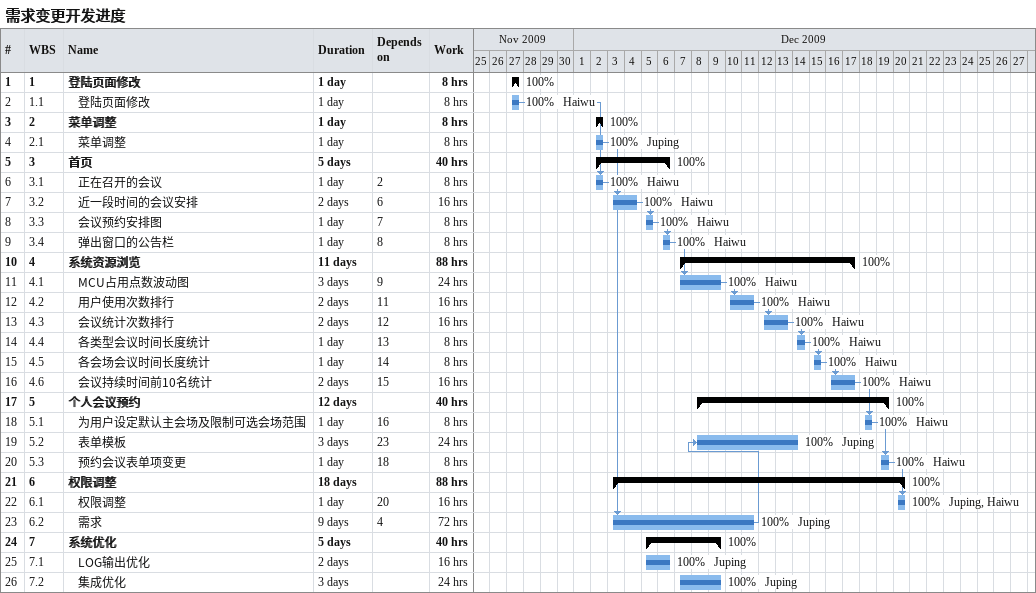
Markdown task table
需求变更开发进度

| ID | WBS | Task | Duration | Start | Finish | Predecessors | Resources | % complete | Work (h) |
|---|---|---|---|---|---|---|---|---|---|
| 1 | 1 | **登陆页面修改** | 1d | 2009-11-27 | 2009-11-27 |  |  | 100 | 8 |
| 2 | 1.1 | 登陆页面修改 | 1d | 2009-11-27 | 2009-11-27 |  | Haiwu | 100 | 8 |
| 3 | 2 | **菜单调整** | 1d | 2009-12-02 | 2009-12-02 |  |  | 100 | 8 |
| 4 | 2.1 | 菜单调整 | 1d | 2009-12-02 | 2009-12-02 |  | Juping | 100 | 8 |
| 5 | 3 | **首页** | 5d | 2009-12-02 | 2009-12-06 |  |  | 100 | 40 |
| 6 | 3.1 | 正在召开的会议 | 1d | 2009-12-02 | 2009-12-02 | 2 | Haiwu | 100 | 8 |
| 7 | 3.2 | 近一段时间的会议安排 | 2d | 2009-12-03 | 2009-12-04 | 6 | Haiwu | 100 | 16 |
| 8 | 3.3 | 会议预约安排图 | 1d | 2009-12-05 | 2009-12-05 | 7 | Haiwu | 100 | 8 |
| 9 | 3.4 | 弹出窗口的公告栏 | 1d | 2009-12-06 | 2009-12-06 | 8 | Haiwu | 100 | 8 |
| 10 | 4 | **系统资源浏览** | 11d | 2009-12-07 | 2009-12-17 |  |  | 100 | 88 |
| 11 | 4.1 | MCU占用点数波动图 | 3d | 2009-12-07 | 2009-12-09 | 9 | Haiwu | 100 | 24 |
| 12 | 4.2 | 用户使用次数排行 | 2d | 2009-12-10 | 2009-12-11 | 11 | Haiwu | 100 | 16 |
| 13 | 4.3 | 会议统计次数排行 | 2d | 2009-12-12 | 2009-12-13 | 12 | Haiwu | 100 | 16 |
| 14 | 4.4 | 各类型会议时间长度统计 | 1d | 2009-12-14 | 2009-12-14 | 13 | Haiwu | 100 | 8 |
| 15 | 4.5 | 各会场会议时间长度统计 | 1d | 2009-12-15 | 2009-12-15 | 14 | Haiwu | 100 | 8 |
| 16 | 4.6 | 会议持续时间前10名统计 | 2d | 2009-12-16 | 2009-12-17 | 15 | Haiwu | 100 | 16 |
| 17 | 5 | **个人会议预约** | 12d | 2009-12-08 | 2009-12-19 |  |  | 100 | 40 |
| 18 | 5.1 | 为用户设定默认主会场及限制可选会场范围 | 1d | 2009-12-18 | 2009-12-18 | 16 | Haiwu | 100 | 8 |
| 19 | 5.2 | 表单模板 | 3d | 2009-12-08 | 2009-12-14 | 23 | Juping | 100 | 24 |
| 20 | 5.3 | 预约会议表单项变更 | 1d | 2009-12-19 | 2009-12-19 | 18 | Haiwu | 100 | 8 |
| 21 | 6 | **权限调整** | 18d | 2009-12-03 | 2009-12-20 |  |  | 100 | 88 |
| 22 | 6.1 | 权限调整 | 1d | 2009-12-20 | 2009-12-20 | 20 | Juping, Haiwu | 100 | 16 |
| 23 | 6.2 | 需求 | 9d | 2009-12-03 | 2009-12-11 | 4 | Juping | 100 | 72 |
| 24 | 7 | **系统优化** | 5d | 2009-12-05 | 2009-12-09 |  |  | 100 | 40 |
| 25 | 7.1 | LOG输出优化 | 2d | 2009-12-05 | 2009-12-06 |  | Juping | 100 | 16 |
| 26 | 7.2 | 集成优化 | 3d | 2009-12-07 | 2009-12-09 |  | Juping | 100 | 24 |
